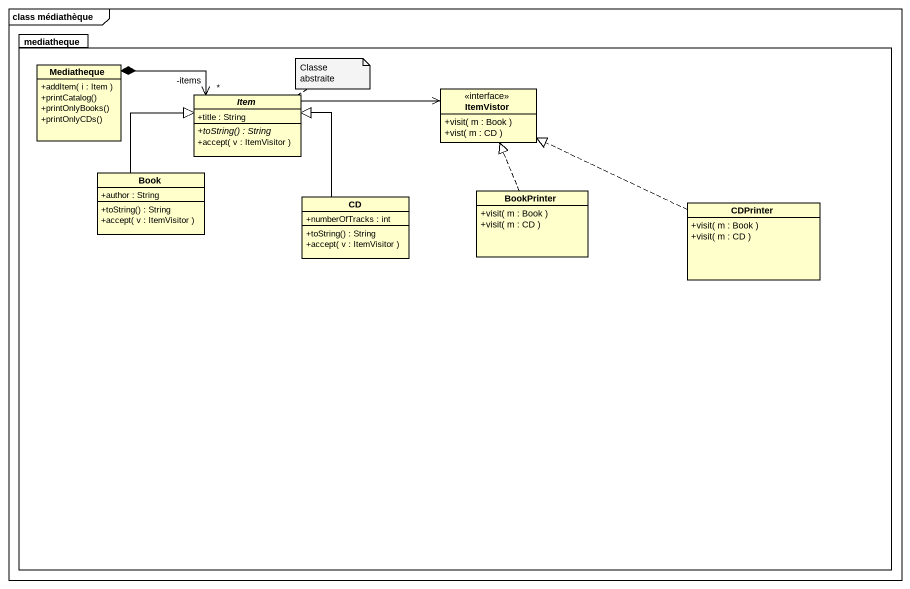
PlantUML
@startuml
mainframe class médiathèque
hide circle
hide empty members
skinparam classAttributeIconSize 0
package mediatheque {
  class Mediatheque {
    +addItem( i : Item )
    +printCatalog()
    +printOnlyBooks()
    +printOnlyCDs()
  }
  abstract class Item {
    +title : String
    {abstract} +toString() : String
    +accept( v : ItemVisitor )
  }
  interface ItemVistor {
    +visit( m : Book )
    +vist( m : CD )
  }
  class Book {
    +author : String
    +toString() : String
    +accept( v : ItemVisitor )
  }
  class CD {
    +numberOfTracks : int
    +toString() : String
    +accept( v : ItemVisitor )
  }
  class BookPrinter {
    +visit( m : Book )
    +visit( m : CD )
  }
  class CDPrinter {
    +visit( m : Book )
    +visit( m : CD )
  }
}
Mediatheque *-right-> "*\n-items" Item
Item -right-> ItemVistor
Book -up-|> Item
CD -up-|> Item
BookPrinter .up.|> ItemVistor
CDPrinter .left.|> ItemVistor
note top of Item : Classe abstraite
@enduml
